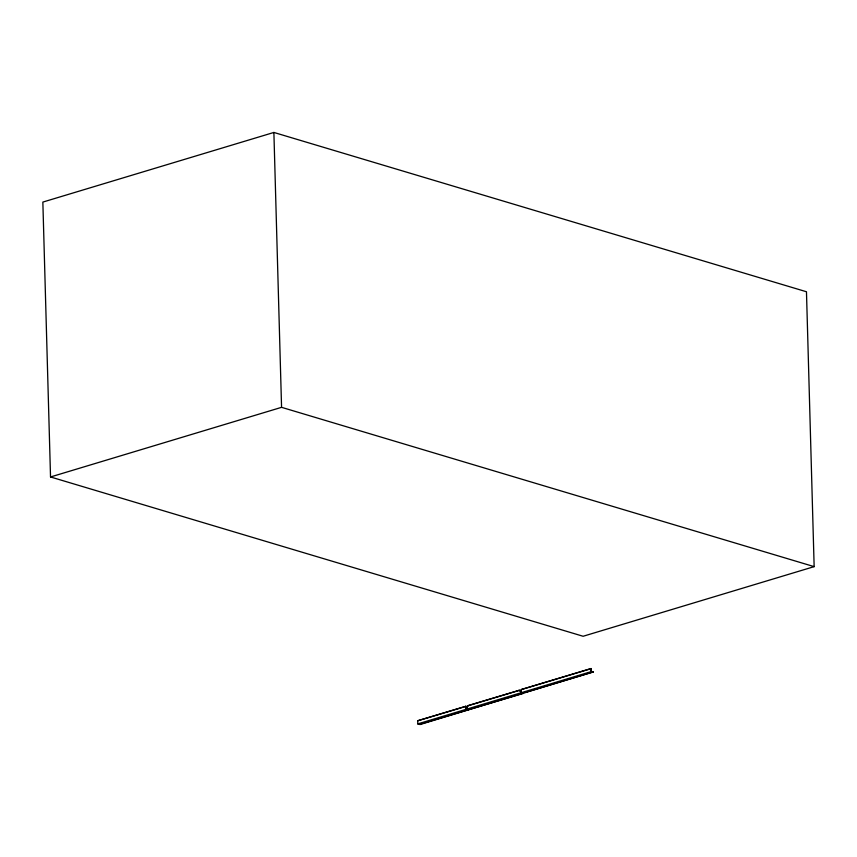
<?xml version="1.0" encoding="UTF-8"?>
<svg xmlns="http://www.w3.org/2000/svg" width="857" height="857" viewBox="0 0 857 857"><rect width="100%" height="100%" fill="white"/><g stroke="black" fill="none" stroke-linecap="round" stroke-linejoin="round"><path stroke-width="1.29" d="M519.374 690.292L467.954 705.622L465.929 708.985L468.233 705.697L519.374 690.292L520.831 691.685M273.886 132.449L42.85 202.081L50.531 476.963L583.114 636.269L814.15 566.638L806.469 291.755L273.886 132.449L281.567 407.332L814.15 566.638M50.531 476.963L281.567 407.332M418.066 723.576L420.016 724.154L523.509 693.356L521.292 692.692L521.195 689.574L590.998 668.535L591.351 671.352L593.29 671.931L420.026 724.551L417.798 723.886L417.713 720.758L465.844 706.254L466.176 708.161M466.122 706.339L417.713 720.758M591.266 668.621L521.195 689.574M417.798 723.886L591.084 671.663L593.301 672.327M524.763 692.585L593.29 671.931M521.549 692.392L519.096 690.206M590.998 668.535L591.084 671.663M468.147 709.65L465.94 709.382L465.844 706.254"/></g></svg>
